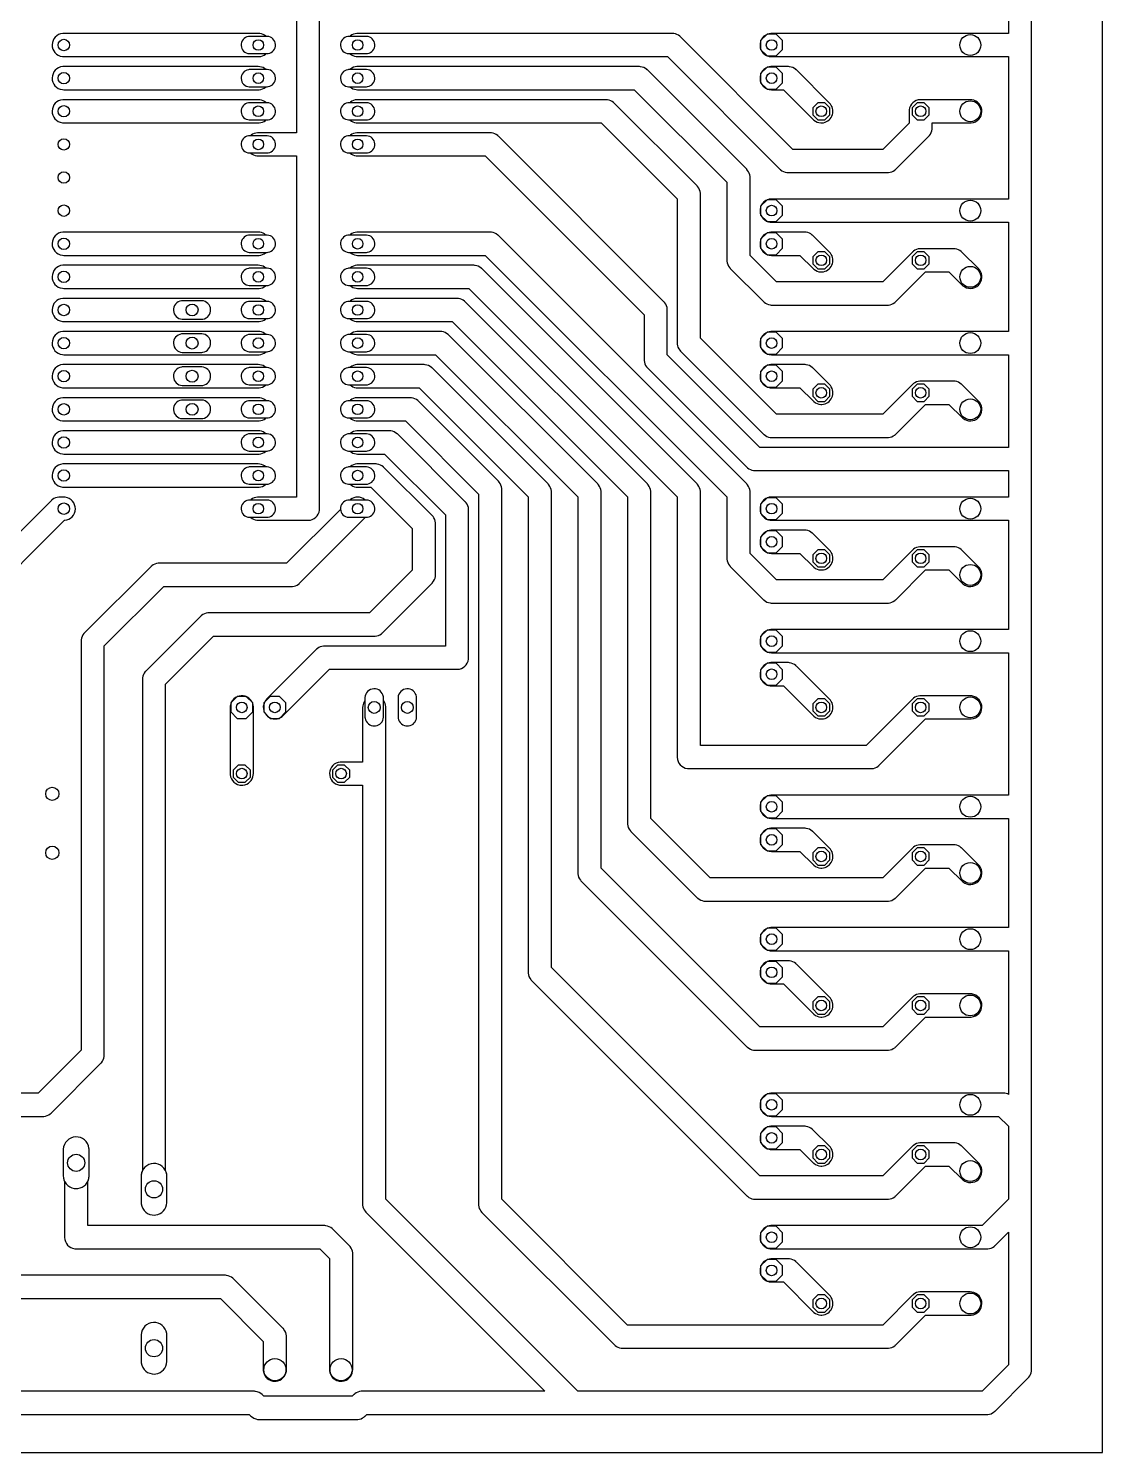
# Model space of a CAD drawing. Header units: millimetres. Extents: x -3 to 160, y -76 to 100.
# Drawn here: x 77.6 to 160, y -76.2 to 33 of the extents above; entities that cross this region are included whole.
import ezdxf

# ---------------------------------------------------------------- set-up
doc = ezdxf.new("R2010")
doc.units = ezdxf.units.MM

msp = doc.modelspace()

# ---------------------------------------------------------------- linework, layer by layer
at = {"layer": '16_copper'}
for points in [[(69.85, -73.28), (94.55, -73.28), (94.68, -73.4, 0.167164), (95.2, -73.66), (95.2, -73.66), (95.21, -73.66), (95.28, -73.66), (95.3, -73.66), (95.31, -73.67), (102.81, -73.67), (102.85, -73.66), (102.88, -73.66, 0.147805), (103.36, -73.48), (103.36, -73.47), (103.36, -73.47), (103.42, -73.42), (103.43, -73.41), (103.44, -73.4), (103.57, -73.28), (151.13, -73.28), (151.16, -73.28), (151.2, -73.28, 0.147805), (151.68, -73.09), (151.68, -73.09), (151.68, -73.09), (151.74, -73.04), (151.75, -73.03), (151.76, -73.02), (154.3, -70.48), (154.32, -70.45), (154.34, -70.43, 0.147806), (154.55, -69.96), (154.55, -69.96), (154.55, -69.95), (154.56, -69.88), (154.56, -69.86), (154.56, -69.85), (154.56, 91.44)], [(98.17, 49.91), (98.17, 25.02), (95.25, 25.02), (95.18, 25.02, 0.147806), (94.7, 24.83), (94.66, 24.79), (94.56, 24.79), (94.49, 24.78, 0.906346), (94.56, 23.47), (94.66, 23.47), (94.67, 23.46, 0.147806), (95.14, 23.25), (95.25, 23.24), (98.17, 23.24), (98.17, -2.92), (95.25, -2.92), (95.18, -2.92, 0.147806), (94.7, -3.11), (94.66, -3.15), (94.56, -3.15), (94.49, -3.16, 0.906346), (94.56, -4.47), (94.66, -4.47), (94.67, -4.48, 0.147806), (95.14, -4.69), (95.25, -4.7), (99.06, -4.7), (99.07, -4.7), (99.08, -4.7, 0.372272), (99.94, -3.92), (99.94, -3.9, 0.022523), (99.95, -3.82), (99.95, -3.81), (99.95, 50.8)], [(152.78, 41.02), (152.78, 32.64), (134.62, 32.64), (134.55, 32.64, 0.062973), (134.33, 32.59), (134.32, 32.59, 0.189946), (133.83, 32.16), (133.82, 32.13, 0.027621), (133.78, 32.04), (133.77, 32.02, 0.372273), (134.23, 30.95), (134.24, 30.95, 0.027419), (134.33, 30.91), (134.37, 30.9, 0.041952), (134.51, 30.87), (134.62, 30.86), (152.78, 30.86), (152.78, 19.94), (134.62, 19.94), (134.55, 19.94, 0.062973), (134.33, 19.89), (134.32, 19.89, 0.189946), (133.83, 19.46), (133.82, 19.43, 0.027621), (133.78, 19.34), (133.77, 19.32, 0.372273), (134.23, 18.25), (134.24, 18.25, 0.027419), (134.33, 18.21), (134.37, 18.2, 0.041952), (134.51, 18.17), (134.62, 18.16), (152.78, 18.16), (152.78, 9.78), (134.62, 9.78), (134.55, 9.78, 0.062973), (134.33, 9.73), (134.32, 9.73, 0.189946), (133.83, 9.3), (133.82, 9.27, 0.027621), (133.78, 9.18), (133.77, 9.16, 0.372273), (134.23, 8.09), (134.24, 8.09, 0.027419), (134.33, 8.05), (134.37, 8.04, 0.041952), (134.51, 8.01), (134.62, 8), (152.78, 8), (152.78, 0.89), (133.72, 0.89), (126.62, 7.99), (126.62, 11.43), (126.62, 11.46), (126.62, 11.5, 0.147805), (126.43, 11.98), (126.43, 11.98), (126.43, 11.98), (126.38, 12.04), (126.37, 12.05), (126.36, 12.06), (113.66, 24.76), (113.63, 24.78), (113.61, 24.8, 0.147806), (113.14, 25.01), (113.14, 25.01), (113.13, 25.01), (113.06, 25.02), (113.04, 25.02), (113.03, 25.02), (102.87, 25.02), (102.8, 25.02, 0.147806), (102.32, 24.83), (102.28, 24.79), (102.18, 24.79), (102.11, 24.78, 0.906346), (102.18, 23.47), (102.28, 23.47), (102.29, 23.46, 0.147806), (102.76, 23.25), (102.87, 23.24), (112.66, 23.24), (124.84, 11.06), (124.84, 7.62), (124.84, 7.59), (124.84, 7.55, 0.147805), (125.03, 7.07), (125.03, 7.07), (125.03, 7.07), (125.08, 7.01), (125.09, 7), (125.1, 6.99), (132.72, -0.63), (132.75, -0.65), (132.77, -0.67, 0.147806), (133.24, -0.88), (133.24, -0.88), (133.25, -0.88), (133.32, -0.89), (133.34, -0.89), (133.35, -0.89), (152.78, -0.89), (152.78, -2.92), (134.62, -2.92), (134.55, -2.92, 0.062973), (134.33, -2.97), (134.32, -2.97, 0.189946), (133.83, -3.4), (133.82, -3.43, 0.027621), (133.78, -3.52), (133.77, -3.54, 0.372273), (134.23, -4.61), (134.24, -4.61, 0.027419), (134.33, -4.65), (134.37, -4.66, 0.041952), (134.51, -4.69), (134.62, -4.7), (152.78, -4.7), (152.78, -13.08), (134.62, -13.08), (134.55, -13.08, 0.062973), (134.33, -13.13), (134.32, -13.13, 0.189946), (133.83, -13.56), (133.82, -13.59, 0.027621), (133.78, -13.68), (133.77, -13.7, 0.372273), (134.23, -14.77), (134.24, -14.77, 0.027419), (134.33, -14.81), (134.37, -14.82, 0.041952), (134.51, -14.85), (134.62, -14.86), (152.78, -14.86), (152.78, -25.78), (134.62, -25.78), (134.55, -25.78, 0.062973), (134.33, -25.83), (134.32, -25.83, 0.189946), (133.83, -26.26), (133.82, -26.29, 0.027621), (133.78, -26.38), (133.77, -26.4, 0.372273), (134.23, -27.47), (134.24, -27.47, 0.027419), (134.33, -27.51), (134.37, -27.52, 0.041952), (134.51, -27.55), (134.62, -27.56), (152.78, -27.56), (152.78, -35.94), (134.62, -35.94), (134.55, -35.94, 0.062973), (134.33, -35.99), (134.32, -35.99, 0.189946), (133.83, -36.42), (133.82, -36.45, 0.027621), (133.78, -36.54), (133.77, -36.56, 0.372273), (134.23, -37.63), (134.24, -37.63, 0.027419), (134.33, -37.67), (134.37, -37.68, 0.041952), (134.51, -37.71), (134.62, -37.72), (152.78, -37.72), (152.78, -48.73), (152.76, -48.72), (152.73, -48.7, 0.062973), (152.51, -48.65), (152.51, -48.65), (152.5, -48.65), (152.43, -48.64), (152.41, -48.64), (152.4, -48.64), (134.62, -48.64), (134.55, -48.64, 0.062973), (134.33, -48.69), (134.32, -48.69, 0.189946), (133.83, -49.12), (133.82, -49.15, 0.027621), (133.78, -49.24), (133.77, -49.26, 0.372273), (134.23, -50.33), (134.24, -50.33, 0.027419), (134.33, -50.37), (134.37, -50.38, 0.041952), (134.51, -50.41), (134.62, -50.42), (152.03, -50.42), (152.78, -51.17), (152.78, -56.78), (150.76, -58.8), (134.62, -58.8), (134.55, -58.8, 0.062973), (134.33, -58.85), (134.32, -58.85, 0.189946), (133.83, -59.28), (133.82, -59.31, 0.027621), (133.78, -59.4), (133.77, -59.42, 0.372273), (134.23, -60.49), (134.24, -60.49, 0.027419), (134.33, -60.53), (134.37, -60.54, 0.041952), (134.51, -60.57), (134.62, -60.58), (151.13, -60.58), (151.16, -60.58), (151.2, -60.58, 0.147805), (151.68, -60.39), (151.68, -60.39), (151.68, -60.39), (151.74, -60.34), (151.75, -60.33), (151.76, -60.32), (152.78, -59.3), (152.78, -69.48), (150.76, -71.5), (119.75, -71.5), (105.03, -56.78), (105.03, -19.05), (105.03, -18.98, 0.126448), (104.88, -18.56), (104.85, -18.52), (104.85, -18.3), (104.84, -18.23, 0.906348), (103.43, -18.3), (103.43, -18.52), (103.42, -18.53, 0.126448), (103.26, -18.94), (103.25, -19.05), (103.25, -23.24), (101.6, -23.24), (101.53, -23.24, 0.901634), (101.49, -25.01), (101.6, -25.02), (103.25, -25.02), (103.25, -57.15), (103.25, -57.18), (103.25, -57.22, 0.147805), (103.44, -57.7), (103.44, -57.7), (103.44, -57.7), (103.49, -57.76), (103.5, -57.77), (103.51, -57.78), (117.23, -71.5), (103.2, -71.5), (103.16, -71.5), (103.13, -71.5, 0.147805), (102.65, -71.69), (102.65, -71.69), (102.65, -71.69), (102.59, -71.74), (102.58, -71.75), (102.57, -71.76), (102.44, -71.89), (95.68, -71.89), (95.55, -71.76, 0.167164), (95.03, -71.51), (95.03, -71.51), (95.02, -71.51), (94.95, -71.5), (94.93, -71.5), (94.92, -71.5), (70.74, -71.5)], [(73.84, -11.24), (80.38, -4.7), (80.4, -4.7, 0.901634), (80.44, -2.93), (80.33, -2.92), (80.01, -2.92), (79.98, -2.92), (79.94, -2.92, 0.147805), (79.46, -3.11), (79.46, -3.11), (79.46, -3.11), (79.4, -3.16), (79.39, -3.17), (79.38, -3.18), (72.32, -10.24)], [(76.57, -50.42), (78.74, -50.42), (78.77, -50.42), (78.81, -50.42, 0.147805), (79.29, -50.23), (79.29, -50.23), (79.29, -50.23), (79.35, -50.18), (79.36, -50.17), (79.37, -50.16), (83.18, -46.35), (83.2, -46.32), (83.22, -46.3, 0.147806), (83.43, -45.83), (83.43, -45.83), (83.43, -45.82), (83.44, -45.75), (83.44, -45.73), (83.44, -45.72), (83.44, -14.34), (88, -9.78), (97.79, -9.78), (97.82, -9.78), (97.86, -9.78, 0.147805), (98.34, -9.59), (98.34, -9.59), (98.34, -9.59), (98.4, -9.54), (98.41, -9.53), (98.42, -9.52), (103.47, -4.47), (103.56, -4.47), (103.63, -4.46, 0.906346), (103.56, -3.15), (103.46, -3.15), (103.43, -3.12, 0.348585), (102.32, -3.11), (102.28, -3.15), (102.18, -3.15), (102.11, -3.16, 0.385742), (101.55, -3.84), (101.55, -3.87), (97.42, -8), (87.63, -8), (87.6, -8), (87.56, -8, 0.147805), (87.08, -8.19), (87.08, -8.19), (87.08, -8.19), (87.02, -8.24), (87.01, -8.25), (87, -8.26), (81.92, -13.34), (81.9, -13.37), (81.88, -13.39, 0.147806), (81.67, -13.86), (81.67, -13.86), (81.67, -13.87), (81.66, -13.94), (81.66, -13.96), (81.66, -13.97), (81.66, -45.35), (78.37, -48.64), (76.2, -48.64)], [(76.57, -64.39), (92.34, -64.39), (95.63, -67.68), (95.63, -69.85), (95.63, -69.92, 0.396332), (96.54, -70.74), (96.61, -70.73, 0.348584), (97.4, -69.96), (97.41, -69.85), (97.41, -67.31), (97.41, -67.28), (97.41, -67.24, 0.147805), (97.22, -66.76), (97.22, -66.76), (97.22, -66.76), (97.17, -66.7), (97.16, -66.69), (97.15, -66.68), (93.34, -62.87), (93.31, -62.85), (93.29, -62.83, 0.147806), (92.82, -62.62), (92.82, -62.62), (92.81, -62.62), (92.74, -62.61), (92.72, -62.61), (92.71, -62.61), (76.2, -62.61)]]:
    msp.add_lwpolyline(points, format="xyb", dxfattribs=at)
for points in [[(95.32, 30.86, 0.147806), (95.8, 31.05), (95.84, 31.09), (95.94, 31.09), (96.01, 31.1, 0.906346), (95.94, 32.41), (95.84, 32.41), (95.83, 32.42, 0.147806), (95.36, 32.63), (95.25, 32.64), (80.33, 32.64), (80.25, 32.64, 0.901634), (80.22, 30.87), (80.33, 30.86), (95.25, 30.86)], [(143.54, 21.97), (143.58, 21.97, 0.147805), (144.06, 22.16), (144.06, 22.16), (144.06, 22.16), (144.12, 22.21), (144.13, 22.22), (144.14, 22.23), (146.68, 24.77), (146.7, 24.8), (146.72, 24.82, 0.147806), (146.93, 25.29), (146.93, 25.29), (146.93, 25.3), (146.94, 25.37), (146.94, 25.39), (146.94, 25.4), (146.94, 25.78), (149.86, 25.78), (149.93, 25.78, 0.901634), (149.97, 27.55), (149.86, 27.56), (146.05, 27.56), (146.04, 27.56), (146.03, 27.56, 0.372272), (145.17, 26.78), (145.17, 26.76, 0.022523), (145.16, 26.68), (145.16, 26.67), (145.16, 25.77), (143.14, 23.75), (136.26, 23.75), (127.63, 32.38), (127.6, 32.4), (127.58, 32.42, 0.147806), (127.11, 32.63), (127.11, 32.63), (127.1, 32.63), (127.03, 32.64), (127.01, 32.64), (127, 32.64), (102.87, 32.64), (102.8, 32.64, 0.147806), (102.32, 32.45), (102.28, 32.41), (102.18, 32.41), (102.11, 32.4, 0.906346), (102.18, 31.09), (102.28, 31.09), (102.29, 31.08, 0.147806), (102.76, 30.87), (102.87, 30.86), (126.63, 30.86), (135.26, 22.23), (135.29, 22.21), (135.31, 22.19, 0.147806), (135.78, 21.98), (135.78, 21.98), (135.79, 21.98), (135.86, 21.97), (135.88, 21.97), (135.89, 21.97), (143.51, 21.97)], [(95.32, 28.32, 0.147806), (95.8, 28.51), (95.84, 28.55), (95.94, 28.55), (96.01, 28.56, 0.906346), (95.94, 29.87), (95.84, 29.87), (95.83, 29.88, 0.147806), (95.36, 30.09), (95.25, 30.1), (80.33, 30.1), (80.25, 30.1, 0.901634), (80.22, 28.33), (80.33, 28.32), (95.25, 28.32)], [(143.54, 11.81), (143.58, 11.81, 0.147805), (144.06, 12), (144.06, 12), (144.06, 12), (144.12, 12.05), (144.13, 12.06), (144.14, 12.07), (146.42, 14.35), (148.22, 14.35), (149.23, 13.34), (149.29, 13.29, 0.901635), (150.56, 14.52), (150.49, 14.6), (149.22, 15.87), (149.19, 15.89), (149.17, 15.91, 0.147806), (148.7, 16.12), (148.7, 16.12), (148.69, 16.12), (148.62, 16.13), (148.6, 16.13), (148.59, 16.13), (146.05, 16.13), (146.02, 16.13), (145.98, 16.13, 0.147805), (145.5, 15.94), (145.5, 15.94), (145.5, 15.94), (145.44, 15.89), (145.43, 15.88), (145.42, 15.87), (143.14, 13.59), (134.99, 13.59), (132.97, 15.61), (132.97, 21.59), (132.97, 21.62), (132.97, 21.66, 0.147805), (132.78, 22.14), (132.78, 22.14), (132.78, 22.14), (132.73, 22.2), (132.72, 22.21), (132.71, 22.22), (125.09, 29.84), (125.06, 29.86), (125.04, 29.88, 0.147806), (124.57, 30.09), (124.57, 30.09), (124.56, 30.09), (124.49, 30.1), (124.47, 30.1), (124.46, 30.1), (102.87, 30.1), (102.8, 30.1, 0.147806), (102.32, 29.91), (102.28, 29.87), (102.18, 29.87), (102.11, 29.86, 0.906346), (102.18, 28.55), (102.28, 28.55), (102.29, 28.54, 0.147806), (102.76, 28.33), (102.87, 28.32), (124.09, 28.32), (131.19, 21.22), (131.19, 15.24), (131.19, 15.21), (131.19, 15.17, 0.147805), (131.38, 14.69), (131.38, 14.69), (131.38, 14.69), (131.43, 14.63), (131.44, 14.62), (131.45, 14.61), (133.99, 12.07), (134.02, 12.05), (134.04, 12.03, 0.147806), (134.51, 11.82), (134.51, 11.82), (134.52, 11.82), (134.59, 11.81), (134.61, 11.81), (134.62, 11.81), (143.51, 11.81)], [(138.48, 25.78, 0.606311), (139.13, 27.22), (139.06, 27.3), (136.52, 29.84), (136.49, 29.86), (136.47, 29.88, 0.147806), (136, 30.09), (136, 30.09), (135.99, 30.09), (135.92, 30.1), (135.9, 30.1), (135.89, 30.1), (134.62, 30.1), (134.55, 30.1, 0.062973), (134.33, 30.05), (134.32, 30.05, 0.189946), (133.83, 29.62), (133.82, 29.59, 0.027621), (133.78, 29.5), (133.77, 29.48, 0.372273), (134.23, 28.41), (134.24, 28.41, 0.027419), (134.33, 28.37), (134.37, 28.36, 0.041952), (134.51, 28.33), (134.62, 28.32), (135.52, 28.32), (137.8, 26.04), (137.86, 25.99, 0.169297), (138.4, 25.78)], [(95.32, 25.78, 0.147806), (95.8, 25.97), (95.84, 26.01), (95.94, 26.01), (96.01, 26.02, 0.906346), (95.94, 27.33), (95.84, 27.33), (95.83, 27.34, 0.147806), (95.36, 27.55), (95.25, 27.56), (80.33, 27.56), (80.25, 27.56, 0.901634), (80.22, 25.79), (80.33, 25.78), (95.25, 25.78)], [(143.54, 1.65), (143.58, 1.65, 0.147805), (144.06, 1.84), (144.06, 1.84), (144.06, 1.84), (144.12, 1.89), (144.13, 1.9), (144.14, 1.91), (146.42, 4.19), (148.22, 4.19), (149.23, 3.18), (149.29, 3.13, 0.901635), (150.56, 4.36), (150.49, 4.44), (149.22, 5.71), (149.19, 5.73), (149.17, 5.75, 0.147806), (148.7, 5.96), (148.7, 5.96), (148.69, 5.96), (148.62, 5.97), (148.6, 5.97), (148.59, 5.97), (146.05, 5.97), (146.02, 5.97), (145.98, 5.97, 0.147805), (145.5, 5.78), (145.5, 5.78), (145.5, 5.78), (145.44, 5.73), (145.43, 5.72), (145.42, 5.71), (143.14, 3.43), (134.99, 3.43), (129.16, 9.26), (129.16, 20.32), (129.16, 20.35), (129.16, 20.39, 0.147805), (128.97, 20.87), (128.97, 20.87), (128.97, 20.87), (128.92, 20.93), (128.91, 20.94), (128.9, 20.95), (122.55, 27.3), (122.52, 27.32), (122.5, 27.34, 0.147806), (122.03, 27.55), (122.03, 27.55), (122.02, 27.55), (121.95, 27.56), (121.93, 27.56), (121.92, 27.56), (102.87, 27.56), (102.8, 27.56, 0.147806), (102.32, 27.37), (102.28, 27.33), (102.18, 27.33), (102.11, 27.32, 0.906346), (102.18, 26.01), (102.28, 26.01), (102.29, 26, 0.147806), (102.76, 25.79), (102.87, 25.78), (121.55, 25.78), (127.38, 19.95), (127.38, 8.89), (127.38, 8.86), (127.38, 8.82, 0.147805), (127.57, 8.34), (127.57, 8.34), (127.57, 8.34), (127.62, 8.28), (127.63, 8.27), (127.64, 8.26), (133.99, 1.91), (134.02, 1.89), (134.04, 1.87, 0.147806), (134.51, 1.66), (134.51, 1.66), (134.52, 1.66), (134.59, 1.65), (134.61, 1.65), (134.62, 1.65), (143.51, 1.65)], [(95.32, 15.62, 0.147806), (95.8, 15.81), (95.84, 15.85), (95.94, 15.85), (96.01, 15.86, 0.906346), (95.94, 17.17), (95.84, 17.17), (95.83, 17.18, 0.147806), (95.36, 17.39), (95.25, 17.4), (80.33, 17.4), (80.25, 17.4, 0.901634), (80.22, 15.63), (80.33, 15.62), (95.25, 15.62)], [(143.54, -11.05), (143.58, -11.05, 0.147805), (144.06, -10.86), (144.06, -10.86), (144.06, -10.86), (144.12, -10.81), (144.13, -10.8), (144.14, -10.79), (146.42, -8.51), (148.22, -8.51), (149.23, -9.52), (149.29, -9.57, 0.901635), (150.56, -8.34), (150.49, -8.26), (149.22, -6.99), (149.19, -6.97), (149.17, -6.95, 0.147806), (148.7, -6.74), (148.7, -6.74), (148.69, -6.74), (148.62, -6.73), (148.6, -6.73), (148.59, -6.73), (146.05, -6.73), (146.02, -6.73), (145.98, -6.73, 0.147805), (145.5, -6.92), (145.5, -6.92), (145.5, -6.92), (145.44, -6.97), (145.43, -6.98), (145.42, -6.99), (143.14, -9.27), (134.99, -9.27), (132.97, -7.25), (132.97, -2.54), (132.97, -2.51), (132.97, -2.47, 0.147805), (132.78, -1.99), (132.78, -1.99), (132.78, -1.99), (132.73, -1.93), (132.72, -1.92), (132.71, -1.91), (113.66, 17.14), (113.63, 17.16), (113.61, 17.18, 0.147806), (113.14, 17.39), (113.14, 17.39), (113.13, 17.39), (113.06, 17.4), (113.04, 17.4), (113.03, 17.4), (102.87, 17.4), (102.8, 17.4, 0.147806), (102.32, 17.21), (102.28, 17.17), (102.18, 17.17), (102.11, 17.16, 0.906346), (102.18, 15.85), (102.28, 15.85), (102.29, 15.84, 0.147806), (102.76, 15.63), (102.87, 15.62), (112.66, 15.62), (131.19, -2.91), (131.19, -7.62), (131.19, -7.65), (131.19, -7.69, 0.147805), (131.38, -8.17), (131.38, -8.17), (131.38, -8.17), (131.43, -8.23), (131.44, -8.24), (131.45, -8.25), (133.99, -10.79), (134.02, -10.81), (134.04, -10.83, 0.147806), (134.51, -11.04), (134.51, -11.04), (134.52, -11.04), (134.59, -11.05), (134.61, -11.05), (134.62, -11.05), (143.51, -11.05)], [(138.48, 14.35, 0.606311), (139.13, 15.79), (139.06, 15.87), (137.79, 17.14), (137.76, 17.16), (137.74, 17.18, 0.147806), (137.27, 17.39), (137.27, 17.39), (137.26, 17.39), (137.19, 17.4), (137.17, 17.4), (137.16, 17.4), (134.62, 17.4), (134.55, 17.4, 0.062973), (134.33, 17.35), (134.32, 17.35, 0.189946), (133.83, 16.92), (133.82, 16.89, 0.027621), (133.78, 16.8), (133.77, 16.78, 0.372273), (134.23, 15.71), (134.24, 15.71, 0.027419), (134.33, 15.67), (134.37, 15.66, 0.041952), (134.51, 15.63), (134.62, 15.62), (136.79, 15.62), (137.8, 14.61), (137.86, 14.56, 0.169297), (138.4, 14.35)], [(95.32, 13.08, 0.147806), (95.8, 13.27), (95.84, 13.31), (95.94, 13.31), (96.01, 13.32, 0.906346), (95.94, 14.63), (95.84, 14.63), (95.83, 14.64, 0.147806), (95.36, 14.85), (95.25, 14.86), (80.33, 14.86), (80.25, 14.86, 0.901634), (80.22, 13.09), (80.33, 13.08), (95.25, 13.08)], [(142.27, -23.75), (142.31, -23.75, 0.147805), (142.79, -23.56), (142.79, -23.56), (142.79, -23.56), (142.85, -23.51), (142.86, -23.5), (142.87, -23.49), (146.42, -19.94), (149.86, -19.94), (149.93, -19.94, 0.901634), (149.97, -18.17), (149.86, -18.16), (146.05, -18.16), (146.02, -18.16), (145.98, -18.16, 0.147805), (145.5, -18.35), (145.5, -18.35), (145.5, -18.35), (145.44, -18.4), (145.43, -18.41), (145.42, -18.42), (141.87, -21.97), (129.16, -21.97), (129.16, -2.54), (129.16, -2.51), (129.16, -2.47, 0.147805), (128.97, -1.99), (128.97, -1.99), (128.97, -1.99), (128.92, -1.93), (128.91, -1.92), (128.9, -1.91), (112.39, 14.6), (112.36, 14.62), (112.34, 14.64, 0.147806), (111.87, 14.85), (111.87, 14.85), (111.86, 14.85), (111.79, 14.86), (111.77, 14.86), (111.76, 14.86), (102.87, 14.86), (102.8, 14.86, 0.147806), (102.32, 14.67), (102.28, 14.63), (102.18, 14.63), (102.11, 14.62, 0.906346), (102.18, 13.31), (102.28, 13.31), (102.29, 13.3, 0.147806), (102.76, 13.09), (102.87, 13.08), (111.39, 13.08), (127.38, -2.91), (127.38, -22.86), (127.38, -22.87), (127.38, -22.88, 0.372272), (128.16, -23.74), (128.18, -23.74, 0.022523), (128.26, -23.75), (128.27, -23.75), (142.24, -23.75)], [(95.32, 10.54, 0.147806), (95.8, 10.73), (95.84, 10.77), (95.94, 10.77), (96.01, 10.78, 0.906346), (95.94, 12.09), (95.84, 12.09), (95.83, 12.1, 0.147806), (95.36, 12.31), (95.25, 12.32), (80.33, 12.32), (80.25, 12.32, 0.901634), (80.22, 10.55), (80.33, 10.54), (95.25, 10.54)], [(143.54, -33.91), (143.58, -33.91, 0.147805), (144.06, -33.72), (144.06, -33.72), (144.06, -33.72), (144.12, -33.67), (144.13, -33.66), (144.14, -33.65), (146.42, -31.37), (148.22, -31.37), (149.23, -32.38), (149.29, -32.43, 0.901635), (150.56, -31.2), (150.49, -31.12), (149.22, -29.85), (149.19, -29.83), (149.17, -29.81, 0.147806), (148.7, -29.6), (148.7, -29.6), (148.69, -29.6), (148.62, -29.59), (148.6, -29.59), (148.59, -29.59), (146.05, -29.59), (146.02, -29.59), (145.98, -29.59, 0.147805), (145.5, -29.78), (145.5, -29.78), (145.5, -29.78), (145.44, -29.83), (145.43, -29.84), (145.42, -29.85), (143.14, -32.13), (129.91, -32.13), (125.35, -27.57), (125.35, -2.54), (125.35, -2.51), (125.35, -2.47, 0.147805), (125.16, -1.99), (125.16, -1.99), (125.16, -1.99), (125.11, -1.93), (125.1, -1.92), (125.09, -1.91), (111.12, 12.06), (111.09, 12.08), (111.07, 12.1, 0.147806), (110.6, 12.31), (110.6, 12.31), (110.59, 12.31), (110.52, 12.32), (110.5, 12.32), (110.49, 12.32), (102.87, 12.32), (102.8, 12.32, 0.147806), (102.32, 12.13), (102.28, 12.09), (102.18, 12.09), (102.11, 12.08, 0.906346), (102.18, 10.77), (102.28, 10.77), (102.29, 10.76, 0.147806), (102.76, 10.55), (102.87, 10.54), (110.12, 10.54), (123.57, -2.91), (123.57, -27.94), (123.57, -27.97), (123.57, -28.01, 0.147805), (123.76, -28.49), (123.76, -28.49), (123.76, -28.49), (123.81, -28.55), (123.82, -28.56), (123.83, -28.57), (128.91, -33.65), (128.94, -33.67), (128.96, -33.69, 0.147806), (129.43, -33.9), (129.43, -33.9), (129.44, -33.9), (129.51, -33.91), (129.53, -33.91), (129.54, -33.91), (143.51, -33.91)], [(95.32, 8, 0.147806), (95.8, 8.19), (95.84, 8.23), (95.94, 8.23), (96.01, 8.24, 0.906346), (95.94, 9.55), (95.84, 9.55), (95.83, 9.56, 0.147806), (95.36, 9.77), (95.25, 9.78), (80.33, 9.78), (80.25, 9.78, 0.901634), (80.22, 8.01), (80.33, 8), (95.25, 8)], [(143.54, -45.34), (143.58, -45.34, 0.147805), (144.06, -45.15), (144.06, -45.15), (144.06, -45.15), (144.12, -45.1), (144.13, -45.09), (144.14, -45.08), (146.42, -42.8), (149.86, -42.8), (149.93, -42.8, 0.901634), (149.97, -41.03), (149.86, -41.02), (146.05, -41.02), (146.02, -41.02), (145.98, -41.02, 0.147805), (145.5, -41.21), (145.5, -41.21), (145.5, -41.21), (145.44, -41.26), (145.43, -41.27), (145.42, -41.28), (143.14, -43.56), (133.72, -43.56), (121.54, -31.38), (121.54, -2.54), (121.54, -2.51), (121.54, -2.47, 0.147805), (121.35, -1.99), (121.35, -1.99), (121.35, -1.99), (121.3, -1.93), (121.29, -1.92), (121.28, -1.91), (109.85, 9.52), (109.82, 9.54), (109.8, 9.56, 0.147806), (109.33, 9.77), (109.33, 9.77), (109.32, 9.77), (109.25, 9.78), (109.23, 9.78), (109.22, 9.78), (102.87, 9.78), (102.8, 9.78, 0.147806), (102.32, 9.59), (102.28, 9.55), (102.18, 9.55), (102.11, 9.54, 0.906346), (102.18, 8.23), (102.28, 8.23), (102.29, 8.22, 0.147806), (102.76, 8.01), (102.87, 8), (108.85, 8), (119.76, -2.91), (119.76, -31.75), (119.76, -31.78), (119.76, -31.82, 0.147805), (119.95, -32.3), (119.95, -32.3), (119.95, -32.3), (120, -32.36), (120.01, -32.37), (120.02, -32.38), (132.72, -45.08), (132.75, -45.1), (132.77, -45.12, 0.147806), (133.24, -45.33), (133.24, -45.33), (133.25, -45.33), (133.32, -45.34), (133.34, -45.34), (133.35, -45.34), (143.51, -45.34)], [(95.32, 5.46, 0.147806), (95.8, 5.65), (95.84, 5.69), (95.94, 5.69), (96.01, 5.7, 0.906346), (95.94, 7.01), (95.84, 7.01), (95.83, 7.02, 0.147806), (95.36, 7.23), (95.25, 7.24), (80.33, 7.24), (80.25, 7.24, 0.901634), (80.22, 5.47), (80.33, 5.46), (95.25, 5.46)], [(143.54, -56.77), (143.58, -56.77, 0.147805), (144.06, -56.58), (144.06, -56.58), (144.06, -56.58), (144.12, -56.53), (144.13, -56.52), (144.14, -56.51), (146.42, -54.23), (148.22, -54.23), (149.23, -55.24), (149.29, -55.29, 0.901635), (150.56, -54.06), (150.49, -53.98), (149.22, -52.71), (149.19, -52.69), (149.17, -52.67, 0.147806), (148.7, -52.46), (148.7, -52.46), (148.69, -52.46), (148.62, -52.45), (148.6, -52.45), (148.59, -52.45), (146.05, -52.45), (146.02, -52.45), (145.98, -52.45, 0.147805), (145.5, -52.64), (145.5, -52.64), (145.5, -52.64), (145.44, -52.69), (145.43, -52.7), (145.42, -52.71), (143.14, -54.99), (133.72, -54.99), (117.73, -39), (117.73, -2.54), (117.73, -2.51), (117.73, -2.47, 0.147805), (117.54, -1.99), (117.54, -1.99), (117.54, -1.99), (117.49, -1.93), (117.48, -1.92), (117.47, -1.91), (108.58, 6.98), (108.55, 7), (108.53, 7.02, 0.147806), (108.06, 7.23), (108.06, 7.23), (108.05, 7.23), (107.98, 7.24), (107.96, 7.24), (107.95, 7.24), (102.87, 7.24), (102.8, 7.24, 0.147806), (102.32, 7.05), (102.28, 7.01), (102.18, 7.01), (102.11, 7, 0.906346), (102.18, 5.69), (102.28, 5.69), (102.29, 5.68, 0.147806), (102.76, 5.47), (102.87, 5.46), (107.58, 5.46), (115.95, -2.91), (115.95, -39.37), (115.95, -39.4), (115.95, -39.44, 0.147805), (116.14, -39.92), (116.14, -39.92), (116.14, -39.92), (116.19, -39.98), (116.2, -39.99), (116.21, -40), (132.72, -56.51), (132.75, -56.53), (132.77, -56.55, 0.147806), (133.24, -56.76), (133.24, -56.76), (133.25, -56.76), (133.32, -56.77), (133.34, -56.77), (133.35, -56.77), (143.51, -56.77)], [(138.48, 4.19, 0.606311), (139.13, 5.63), (139.06, 5.71), (137.79, 6.98), (137.76, 7), (137.74, 7.02, 0.147806), (137.27, 7.23), (137.27, 7.23), (137.26, 7.23), (137.19, 7.24), (137.17, 7.24), (137.16, 7.24), (134.62, 7.24), (134.55, 7.24, 0.062973), (134.33, 7.19), (134.32, 7.19, 0.189946), (133.83, 6.76), (133.82, 6.73, 0.027621), (133.78, 6.64), (133.77, 6.62, 0.372273), (134.23, 5.55), (134.24, 5.55, 0.027419), (134.33, 5.51), (134.37, 5.5, 0.041952), (134.51, 5.47), (134.62, 5.46), (136.79, 5.46), (137.8, 4.45), (137.86, 4.4, 0.169297), (138.4, 4.19)], [(95.32, 2.92, 0.147806), (95.8, 3.11), (95.84, 3.15), (95.94, 3.15), (96.01, 3.16, 0.906346), (95.94, 4.47), (95.84, 4.47), (95.83, 4.48, 0.147806), (95.36, 4.69), (95.25, 4.7), (80.33, 4.7), (80.25, 4.7, 0.901634), (80.22, 2.93), (80.33, 2.92), (95.25, 2.92)], [(143.54, -68.2), (143.58, -68.2, 0.147805), (144.06, -68.01), (144.06, -68.01), (144.06, -68.01), (144.12, -67.96), (144.13, -67.95), (144.14, -67.94), (146.42, -65.66), (149.86, -65.66), (149.93, -65.66, 0.901634), (149.97, -63.89), (149.86, -63.88), (146.05, -63.88), (146.02, -63.88), (145.98, -63.88, 0.147805), (145.5, -64.07), (145.5, -64.07), (145.5, -64.07), (145.44, -64.12), (145.43, -64.13), (145.42, -64.14), (143.14, -66.42), (123.56, -66.42), (113.92, -56.78), (113.92, -2.32), (113.92, -2.29), (113.92, -2.25, 0.147805), (113.73, -1.78), (113.73, -1.77), (113.73, -1.77), (113.68, -1.71), (113.67, -1.7), (113.66, -1.69), (107.53, 4.44), (107.5, 4.46), (107.48, 4.48, 0.147806), (107.01, 4.69), (107, 4.69), (107, 4.69), (106.93, 4.7), (106.91, 4.7), (106.9, 4.7), (102.87, 4.7), (102.8, 4.7, 0.147806), (102.32, 4.51), (102.28, 4.47), (102.18, 4.47), (102.11, 4.46, 0.906346), (102.18, 3.15), (102.28, 3.15), (102.29, 3.14, 0.147806), (102.76, 2.93), (102.87, 2.92), (106.53, 2.92), (112.14, -2.69), (112.14, -57.15), (112.14, -57.18), (112.14, -57.22, 0.147805), (112.33, -57.7), (112.33, -57.7), (112.33, -57.7), (112.38, -57.76), (112.39, -57.77), (112.4, -57.78), (122.56, -67.94), (122.59, -67.96), (122.61, -67.98, 0.147806), (123.08, -68.19), (123.08, -68.19), (123.09, -68.19), (123.16, -68.2), (123.18, -68.2), (123.19, -68.2), (143.51, -68.2)], [(95.32, 0.38, 0.147806), (95.8, 0.57), (95.84, 0.61), (95.94, 0.61), (96.01, 0.62, 0.906346), (95.94, 1.93), (95.84, 1.93), (95.83, 1.94, 0.147806), (95.36, 2.15), (95.25, 2.16), (80.33, 2.16), (80.25, 2.16, 0.901634), (80.22, 0.39), (80.33, 0.38), (95.25, 0.38)], [(96.59, -19.94, 0.062973), (96.81, -19.89), (96.82, -19.89, 0.027421), (96.9, -19.85), (96.94, -19.83, 0.041951), (97.07, -19.75), (97.15, -19.68), (100.7, -16.13), (110.49, -16.13), (110.5, -16.13), (110.51, -16.13, 0.372272), (111.37, -15.35), (111.37, -15.33, 0.022523), (111.38, -15.25), (111.38, -15.24), (111.38, -3.91), (111.38, -3.88), (111.38, -3.84, 0.147805), (111.19, -3.36), (111.19, -3.36), (111.19, -3.36), (111.14, -3.3), (111.13, -3.29), (111.12, -3.28), (105.94, 1.9), (105.92, 1.92), (105.89, 1.94, 0.147806), (105.42, 2.15), (105.42, 2.15), (105.41, 2.15), (105.34, 2.16), (105.32, 2.16), (105.31, 2.16), (102.87, 2.16), (102.8, 2.16, 0.147806), (102.32, 1.97), (102.28, 1.93), (102.18, 1.93), (102.11, 1.92, 0.906346), (102.18, 0.61), (102.28, 0.61), (102.29, 0.6, 0.147806), (102.76, 0.39), (102.87, 0.38), (104.94, 0.38), (109.6, -4.28), (109.6, -14.35), (100.33, -14.35), (100.3, -14.35), (100.26, -14.35, 0.147805), (99.78, -14.54), (99.78, -14.54), (99.78, -14.54), (99.72, -14.59), (99.71, -14.6), (99.7, -14.61), (95.89, -18.42), (95.84, -18.48, 0.062973), (95.72, -18.66), (95.72, -18.67, 0.189946), (95.67, -19.32), (95.68, -19.34, 0.027621), (95.72, -19.43), (95.73, -19.45, 0.279477), (96.51, -19.94)], [(95.32, -2.16, 0.147806), (95.8, -1.97), (95.84, -1.93), (95.94, -1.93), (96.01, -1.92, 0.906346), (95.94, -0.61), (95.84, -0.61), (95.83, -0.6, 0.147806), (95.36, -0.39), (95.25, -0.38), (80.33, -0.38), (80.25, -0.38, 0.901634), (80.22, -2.15), (80.33, -2.16), (95.25, -2.16)], [(87.38, -57.98, 0.36397), (88.24, -57.04), (88.24, -54.97), (88.23, -54.89, 0.065544), (88.17, -54.64), (88.14, -54.58), (88.14, -17.26), (91.81, -13.59), (104.14, -13.59), (104.17, -13.59), (104.21, -13.59, 0.147805), (104.69, -13.4), (104.69, -13.4), (104.69, -13.4), (104.75, -13.35), (104.76, -13.34), (104.77, -13.33), (108.58, -9.52), (108.6, -9.49), (108.62, -9.47, 0.147806), (108.83, -9), (108.83, -9), (108.83, -8.99), (108.84, -8.92), (108.84, -8.9), (108.84, -8.89), (108.84, -4.96), (108.84, -4.93), (108.84, -4.89, 0.147805), (108.65, -4.41), (108.65, -4.41), (108.65, -4.41), (108.6, -4.35), (108.59, -4.34), (108.58, -4.33), (104.89, -0.64), (104.86, -0.62), (104.84, -0.6, 0.147806), (104.37, -0.39), (104.37, -0.39), (104.36, -0.39), (104.29, -0.38), (104.27, -0.38), (104.26, -0.38), (102.87, -0.38), (102.8, -0.38, 0.147806), (102.32, -0.57), (102.28, -0.61), (102.18, -0.61), (102.11, -0.62, 0.906346), (102.18, -1.93), (102.28, -1.93), (102.29, -1.94, 0.147806), (102.76, -2.15), (102.87, -2.16), (103.89, -2.16), (107.06, -5.33), (107.06, -8.52), (103.77, -11.81), (91.44, -11.81), (91.41, -11.81), (91.37, -11.81, 0.147805), (90.89, -12), (90.89, -12), (90.89, -12), (90.83, -12.05), (90.82, -12.06), (90.81, -12.07), (86.62, -16.26), (86.6, -16.29), (86.57, -16.31, 0.147806), (86.37, -16.78), (86.37, -16.78), (86.37, -16.79), (86.36, -16.86), (86.36, -16.88), (86.36, -16.89), (86.36, -54.58), (86.33, -54.64, 0.087489), (86.26, -54.97), (86.26, -57.04), (86.27, -57.13, 0.388879), (87.29, -57.99)], [(138.48, -8.51, 0.606311), (139.13, -7.07), (139.06, -6.99), (137.79, -5.72), (137.76, -5.7), (137.74, -5.68, 0.147806), (137.27, -5.47), (137.27, -5.47), (137.26, -5.47), (137.19, -5.46), (137.17, -5.46), (137.16, -5.46), (134.62, -5.46), (134.55, -5.46, 0.062973), (134.33, -5.51), (134.32, -5.51, 0.189946), (133.83, -5.94), (133.82, -5.97, 0.027621), (133.78, -6.06), (133.77, -6.08, 0.372273), (134.23, -7.15), (134.24, -7.15, 0.027419), (134.33, -7.19), (134.37, -7.2, 0.041952), (134.51, -7.23), (134.62, -7.24), (136.79, -7.24), (137.8, -8.25), (137.86, -8.3, 0.169297), (138.4, -8.51)], [(138.48, -19.94, 0.606311), (139.13, -18.5), (139.06, -18.42), (136.52, -15.88), (136.49, -15.86), (136.47, -15.84, 0.147806), (136, -15.63), (136, -15.63), (135.99, -15.63), (135.92, -15.62), (135.9, -15.62), (135.89, -15.62), (134.62, -15.62), (134.55, -15.62, 0.062973), (134.33, -15.67), (134.32, -15.67, 0.189946), (133.83, -16.1), (133.82, -16.13, 0.027621), (133.78, -16.22), (133.77, -16.24, 0.372273), (134.23, -17.31), (134.24, -17.31, 0.027419), (134.33, -17.35), (134.37, -17.36, 0.041952), (134.51, -17.39), (134.62, -17.4), (135.52, -17.4), (137.8, -19.68), (137.86, -19.73, 0.169297), (138.4, -19.94)], [(94.07, -25.01, 0.348584), (94.86, -24.24), (94.87, -24.13), (94.87, -19.05), (94.87, -18.98, 0.062973), (94.82, -18.76), (94.82, -18.75, 0.189946), (94.39, -18.26), (94.36, -18.25, 0.027621), (94.27, -18.21), (94.25, -18.2, 0.372273), (93.18, -18.66), (93.18, -18.67, 0.027419), (93.14, -18.76), (93.13, -18.8, 0.041952), (93.1, -18.94), (93.09, -19.05), (93.09, -24.13), (93.09, -24.2, 0.396332), (94, -25.02)], [(106.78, -20.47, 0.357806), (107.39, -19.8), (107.39, -18.3), (107.38, -18.23, 0.906348), (105.97, -18.3), (105.97, -19.8), (105.98, -19.87, 0.385742), (106.71, -20.47)], [(138.48, -31.37, 0.606311), (139.13, -29.93), (139.06, -29.85), (137.79, -28.58), (137.76, -28.56), (137.74, -28.54, 0.147806), (137.27, -28.33), (137.27, -28.33), (137.26, -28.33), (137.19, -28.32), (137.17, -28.32), (137.16, -28.32), (134.62, -28.32), (134.55, -28.32, 0.062973), (134.33, -28.37), (134.32, -28.37, 0.189946), (133.83, -28.8), (133.82, -28.83, 0.027621), (133.78, -28.92), (133.77, -28.94, 0.372273), (134.23, -30.01), (134.24, -30.01, 0.027419), (134.33, -30.05), (134.37, -30.06, 0.041952), (134.51, -30.09), (134.62, -30.1), (136.79, -30.1), (137.8, -31.11), (137.86, -31.16, 0.169297), (138.4, -31.37)], [(138.48, -42.8, 0.606311), (139.13, -41.36), (139.06, -41.28), (136.52, -38.74), (136.49, -38.72), (136.47, -38.7, 0.147806), (136, -38.49), (136, -38.49), (135.99, -38.49), (135.92, -38.48), (135.9, -38.48), (135.89, -38.48), (134.62, -38.48), (134.55, -38.48, 0.062973), (134.33, -38.53), (134.32, -38.53, 0.189946), (133.83, -38.96), (133.82, -38.99, 0.027621), (133.78, -39.08), (133.77, -39.1, 0.372273), (134.23, -40.17), (134.24, -40.17, 0.027419), (134.33, -40.21), (134.37, -40.22, 0.041952), (134.51, -40.25), (134.62, -40.26), (135.52, -40.26), (137.8, -42.54), (137.86, -42.59, 0.169297), (138.4, -42.8)], [(138.48, -54.23, 0.606311), (139.13, -52.79), (139.06, -52.71), (137.79, -51.44), (137.76, -51.42), (137.74, -51.4, 0.147806), (137.27, -51.19), (137.27, -51.19), (137.26, -51.19), (137.19, -51.18), (137.17, -51.18), (137.16, -51.18), (134.62, -51.18), (134.55, -51.18, 0.062973), (134.33, -51.23), (134.32, -51.23, 0.189946), (133.83, -51.66), (133.82, -51.69, 0.027621), (133.78, -51.78), (133.77, -51.8, 0.372273), (134.23, -52.87), (134.24, -52.87, 0.027419), (134.33, -52.91), (134.37, -52.92, 0.041952), (134.51, -52.95), (134.62, -52.96), (136.79, -52.96), (137.8, -53.97), (137.86, -54.02, 0.169297), (138.4, -54.23)], [(101.69, -70.73, 0.348584), (102.48, -69.96), (102.49, -69.85), (102.49, -60.96), (102.49, -60.93), (102.49, -60.89, 0.147805), (102.3, -60.41), (102.3, -60.41), (102.3, -60.41), (102.25, -60.35), (102.24, -60.34), (102.23, -60.33), (100.96, -59.06), (100.93, -59.04), (100.91, -59.02, 0.147806), (100.44, -58.81), (100.44, -58.81), (100.43, -58.81), (100.36, -58.8), (100.34, -58.8), (100.33, -58.8), (82.17, -58.8), (82.17, -55.4), (82.2, -55.35, 0.087489), (82.27, -55.01), (82.27, -52.94), (82.26, -52.85, 0.916332), (80.29, -52.94), (80.29, -55.01), (80.3, -55.1, 0.065544), (80.36, -55.35), (80.39, -55.4), (80.39, -59.69), (80.39, -59.7), (80.39, -59.71, 0.372272), (81.17, -60.57), (81.19, -60.57, 0.022523), (81.27, -60.58), (81.28, -60.58), (99.96, -60.58), (100.71, -61.33), (100.71, -69.85), (100.71, -69.92, 0.396332), (101.62, -70.74)], [(138.48, -65.66, 0.606311), (139.13, -64.22), (139.06, -64.14), (136.52, -61.6), (136.49, -61.58), (136.47, -61.56, 0.147806), (136, -61.35), (136, -61.35), (135.99, -61.35), (135.92, -61.34), (135.9, -61.34), (135.89, -61.34), (134.62, -61.34), (134.55, -61.34, 0.062973), (134.33, -61.39), (134.32, -61.39, 0.189946), (133.83, -61.82), (133.82, -61.85, 0.027621), (133.78, -61.94), (133.77, -61.96, 0.372273), (134.23, -63.03), (134.24, -63.03, 0.027419), (134.33, -63.07), (134.37, -63.08, 0.041952), (134.51, -63.11), (134.62, -63.12), (135.52, -63.12), (137.8, -65.4), (137.86, -65.45, 0.169297), (138.4, -65.66)], [(87.38, -70.17, 0.36397), (88.24, -69.23), (88.24, -67.17), (88.23, -67.08, 0.916332), (86.26, -67.17), (86.26, -69.23), (86.27, -69.32, 0.388879), (87.29, -70.18)]]:
    msp.add_lwpolyline(points, format="xyb", close=True, dxfattribs=at)
at = {"layer": '1_copper'}
for points in [[(96.01, 31.1, 0.906346), (95.94, 32.41), (94.56, 32.41), (94.49, 32.4, 0.906346), (94.56, 31.09), (95.94, 31.09)], [(103.63, 31.1, 0.906346), (103.56, 32.41), (102.18, 32.41), (102.11, 32.4, 0.906346), (102.18, 31.09), (103.56, 31.09)], [(96.01, 28.56, 0.906346), (95.94, 29.87), (94.56, 29.87), (94.49, 29.86, 0.906346), (94.56, 28.55), (95.94, 28.55)], [(103.63, 28.56, 0.906346), (103.56, 29.87), (102.18, 29.87), (102.11, 29.86, 0.906346), (102.18, 28.55), (103.56, 28.55)], [(96.01, 26.02, 0.906346), (95.94, 27.33), (94.56, 27.33), (94.49, 27.32, 0.906346), (94.56, 26.01), (95.94, 26.01)], [(103.63, 26.02, 0.906346), (103.56, 27.33), (102.18, 27.33), (102.11, 27.32, 0.906346), (102.18, 26.01), (103.56, 26.01)], [(96.01, 23.48, 0.906346), (95.94, 24.79), (94.56, 24.79), (94.49, 24.78, 0.906346), (94.56, 23.47), (95.94, 23.47)], [(103.63, 23.48, 0.906346), (103.56, 24.79), (102.18, 24.79), (102.11, 24.78, 0.906346), (102.18, 23.47), (103.56, 23.47)], [(96.01, 15.86, 0.906346), (95.94, 17.17), (94.56, 17.17), (94.49, 17.16, 0.906346), (94.56, 15.85), (95.94, 15.85)], [(103.63, 15.86, 0.906346), (103.56, 17.17), (102.18, 17.17), (102.11, 17.16, 0.906346), (102.18, 15.85), (103.56, 15.85)], [(96.01, 13.32, 0.906346), (95.94, 14.63), (94.56, 14.63), (94.49, 14.62, 0.906346), (94.56, 13.31), (95.94, 13.31)], [(103.63, 13.32, 0.906346), (103.56, 14.63), (102.18, 14.63), (102.11, 14.62, 0.906346), (102.18, 13.31), (103.56, 13.31)], [(90.99, 10.73, 0.906348), (90.92, 12.14), (89.42, 12.14), (89.35, 12.13, 0.906348), (89.42, 10.72), (90.92, 10.72)], [(96.01, 10.78, 0.906346), (95.94, 12.09), (94.56, 12.09), (94.49, 12.08, 0.906346), (94.56, 10.77), (95.94, 10.77)], [(103.63, 10.78, 0.906346), (103.56, 12.09), (102.18, 12.09), (102.11, 12.08, 0.906346), (102.18, 10.77), (103.56, 10.77)], [(90.99, 8.19, 0.906348), (90.92, 9.6), (89.42, 9.6), (89.35, 9.59, 0.906348), (89.42, 8.18), (90.92, 8.18)], [(96.01, 8.24, 0.906346), (95.94, 9.55), (94.56, 9.55), (94.49, 9.54, 0.906346), (94.56, 8.23), (95.94, 8.23)], [(103.63, 8.24, 0.906346), (103.56, 9.55), (102.18, 9.55), (102.11, 9.54, 0.906346), (102.18, 8.23), (103.56, 8.23)], [(90.99, 5.65, 0.906348), (90.92, 7.06), (89.42, 7.06), (89.35, 7.05, 0.906348), (89.42, 5.64), (90.92, 5.64)], [(96.01, 5.7, 0.906346), (95.94, 7.01), (94.56, 7.01), (94.49, 7, 0.906346), (94.56, 5.69), (95.94, 5.69)], [(103.63, 5.7, 0.906346), (103.56, 7.01), (102.18, 7.01), (102.11, 7, 0.906346), (102.18, 5.69), (103.56, 5.69)], [(90.99, 3.11, 0.906348), (90.92, 4.52), (89.42, 4.52), (89.35, 4.51, 0.906348), (89.42, 3.1), (90.92, 3.1)], [(96.01, 3.16, 0.906346), (95.94, 4.47), (94.56, 4.47), (94.49, 4.46, 0.906346), (94.56, 3.15), (95.94, 3.15)], [(103.63, 3.16, 0.906346), (103.56, 4.47), (102.18, 4.47), (102.11, 4.46, 0.906346), (102.18, 3.15), (103.56, 3.15)], [(96.01, 0.62, 0.906346), (95.94, 1.93), (94.56, 1.93), (94.49, 1.92, 0.906346), (94.56, 0.61), (95.94, 0.61)], [(103.63, 0.62, 0.906346), (103.56, 1.93), (102.18, 1.93), (102.11, 1.92, 0.906346), (102.18, 0.61), (103.56, 0.61)], [(96.01, -1.92, 0.906346), (95.94, -0.61), (94.56, -0.61), (94.49, -0.62, 0.906346), (94.56, -1.93), (95.94, -1.93)], [(103.63, -1.92, 0.906346), (103.56, -0.61), (102.18, -0.61), (102.11, -0.62, 0.906346), (102.18, -1.93), (103.56, -1.93)], [(96.01, -4.46, 0.906346), (95.94, -3.15), (94.56, -3.15), (94.49, -3.16, 0.906346), (94.56, -4.47), (95.94, -4.47)], [(103.63, -4.46, 0.906346), (103.56, -3.15), (102.18, -3.15), (102.11, -3.16, 0.906346), (102.18, -4.47), (103.56, -4.47)], [(104.24, -20.47, 0.357806), (104.85, -19.8), (104.85, -18.3), (104.84, -18.23, 0.906348), (103.43, -18.3), (103.43, -19.8), (103.44, -19.87, 0.385742), (104.17, -20.47)], [(106.78, -20.47, 0.357806), (107.39, -19.8), (107.39, -18.3), (107.38, -18.23, 0.906348), (105.97, -18.3), (105.97, -19.8), (105.98, -19.87, 0.385742), (106.71, -20.47)], [(81.41, -55.95, 0.36397), (82.27, -55.01), (82.27, -52.94), (82.26, -52.85, 0.916332), (80.29, -52.94), (80.29, -55.01), (80.3, -55.1, 0.388879), (81.32, -55.96)], [(87.38, -57.98, 0.36397), (88.24, -57.04), (88.24, -54.97), (88.23, -54.89, 0.916332), (86.26, -54.97), (86.26, -57.04), (86.27, -57.13, 0.388879), (87.29, -57.99)], [(87.38, -70.17, 0.36397), (88.24, -69.23), (88.24, -67.17), (88.23, -67.08, 0.916332), (86.26, -67.17), (86.26, -69.23), (86.27, -69.32, 0.388879), (87.29, -70.18)]]:
    msp.add_lwpolyline(points, format="xyb", close=True, dxfattribs=at)
for points in [[(135.46, 31.4), (135.46, 32.1), (134.97, 32.59), (134.27, 32.59), (133.78, 32.1), (133.78, 31.4), (134.27, 30.91), (134.97, 30.91)], [(135.46, 28.86), (135.46, 29.56), (134.97, 30.05), (134.27, 30.05), (133.78, 29.56), (133.78, 28.86), (134.27, 28.37), (134.97, 28.37)], [(139.09, 26.4), (139.09, 26.94), (138.7, 27.33), (138.16, 27.33), (137.77, 26.94), (137.77, 26.4), (138.16, 26.01), (138.7, 26.01)], [(146.71, 26.4), (146.71, 26.94), (146.32, 27.33), (145.78, 27.33), (145.39, 26.94), (145.39, 26.4), (145.78, 26.01), (146.32, 26.01)], [(135.46, 18.7), (135.46, 19.4), (134.97, 19.89), (134.27, 19.89), (133.78, 19.4), (133.78, 18.7), (134.27, 18.21), (134.97, 18.21)], [(135.46, 16.16), (135.46, 16.86), (134.97, 17.35), (134.27, 17.35), (133.78, 16.86), (133.78, 16.16), (134.27, 15.67), (134.97, 15.67)], [(139.09, 14.97), (139.09, 15.51), (138.7, 15.9), (138.16, 15.9), (137.77, 15.51), (137.77, 14.97), (138.16, 14.58), (138.7, 14.58)], [(146.71, 14.97), (146.71, 15.51), (146.32, 15.9), (145.78, 15.9), (145.39, 15.51), (145.39, 14.97), (145.78, 14.58), (146.32, 14.58)], [(135.46, 8.54), (135.46, 9.24), (134.97, 9.73), (134.27, 9.73), (133.78, 9.24), (133.78, 8.54), (134.27, 8.05), (134.97, 8.05)], [(135.46, 6), (135.46, 6.7), (134.97, 7.19), (134.27, 7.19), (133.78, 6.7), (133.78, 6), (134.27, 5.51), (134.97, 5.51)], [(139.09, 4.81), (139.09, 5.35), (138.7, 5.74), (138.16, 5.74), (137.77, 5.35), (137.77, 4.81), (138.16, 4.42), (138.7, 4.42)], [(146.71, 4.81), (146.71, 5.35), (146.32, 5.74), (145.78, 5.74), (145.39, 5.35), (145.39, 4.81), (145.78, 4.42), (146.32, 4.42)], [(135.46, -4.16), (135.46, -3.46), (134.97, -2.97), (134.27, -2.97), (133.78, -3.46), (133.78, -4.16), (134.27, -4.65), (134.97, -4.65)], [(135.46, -6.7), (135.46, -6), (134.97, -5.51), (134.27, -5.51), (133.78, -6), (133.78, -6.7), (134.27, -7.19), (134.97, -7.19)], [(139.09, -7.89), (139.09, -7.35), (138.7, -6.96), (138.16, -6.96), (137.77, -7.35), (137.77, -7.89), (138.16, -8.28), (138.7, -8.28)], [(146.71, -7.89), (146.71, -7.35), (146.32, -6.96), (145.78, -6.96), (145.39, -7.35), (145.39, -7.89), (145.78, -8.28), (146.32, -8.28)], [(135.46, -14.32), (135.46, -13.62), (134.97, -13.13), (134.27, -13.13), (133.78, -13.62), (133.78, -14.32), (134.27, -14.81), (134.97, -14.81)], [(135.46, -16.86), (135.46, -16.16), (134.97, -15.67), (134.27, -15.67), (133.78, -16.16), (133.78, -16.86), (134.27, -17.35), (134.97, -17.35)], [(94.82, -19.4), (94.82, -18.7), (94.33, -18.21), (93.63, -18.21), (93.14, -18.7), (93.14, -19.4), (93.63, -19.89), (94.33, -19.89)], [(97.36, -19.4), (97.36, -18.7), (96.87, -18.21), (96.17, -18.21), (95.68, -18.7), (95.68, -19.4), (96.17, -19.89), (96.87, -19.89)], [(139.09, -19.32), (139.09, -18.78), (138.7, -18.39), (138.16, -18.39), (137.77, -18.78), (137.77, -19.32), (138.16, -19.71), (138.7, -19.71)], [(146.71, -19.32), (146.71, -18.78), (146.32, -18.39), (145.78, -18.39), (145.39, -18.78), (145.39, -19.32), (145.78, -19.71), (146.32, -19.71)], [(94.64, -24.4), (94.64, -23.86), (94.25, -23.47), (93.71, -23.47), (93.32, -23.86), (93.32, -24.4), (93.71, -24.79), (94.25, -24.79)], [(102.26, -24.4), (102.26, -23.86), (101.87, -23.47), (101.33, -23.47), (100.94, -23.86), (100.94, -24.4), (101.33, -24.79), (101.87, -24.79)], [(135.46, -27.02), (135.46, -26.32), (134.97, -25.83), (134.27, -25.83), (133.78, -26.32), (133.78, -27.02), (134.27, -27.51), (134.97, -27.51)], [(135.46, -29.56), (135.46, -28.86), (134.97, -28.37), (134.27, -28.37), (133.78, -28.86), (133.78, -29.56), (134.27, -30.05), (134.97, -30.05)], [(139.09, -30.75), (139.09, -30.21), (138.7, -29.82), (138.16, -29.82), (137.77, -30.21), (137.77, -30.75), (138.16, -31.14), (138.7, -31.14)], [(146.71, -30.75), (146.71, -30.21), (146.32, -29.82), (145.78, -29.82), (145.39, -30.21), (145.39, -30.75), (145.78, -31.14), (146.32, -31.14)], [(135.46, -37.18), (135.46, -36.48), (134.97, -35.99), (134.27, -35.99), (133.78, -36.48), (133.78, -37.18), (134.27, -37.67), (134.97, -37.67)], [(135.46, -39.72), (135.46, -39.02), (134.97, -38.53), (134.27, -38.53), (133.78, -39.02), (133.78, -39.72), (134.27, -40.21), (134.97, -40.21)], [(139.09, -42.18), (139.09, -41.64), (138.7, -41.25), (138.16, -41.25), (137.77, -41.64), (137.77, -42.18), (138.16, -42.57), (138.7, -42.57)], [(146.71, -42.18), (146.71, -41.64), (146.32, -41.25), (145.78, -41.25), (145.39, -41.64), (145.39, -42.18), (145.78, -42.57), (146.32, -42.57)], [(135.46, -49.88), (135.46, -49.18), (134.97, -48.69), (134.27, -48.69), (133.78, -49.18), (133.78, -49.88), (134.27, -50.37), (134.97, -50.37)], [(135.46, -52.42), (135.46, -51.72), (134.97, -51.23), (134.27, -51.23), (133.78, -51.72), (133.78, -52.42), (134.27, -52.91), (134.97, -52.91)], [(139.09, -53.61), (139.09, -53.07), (138.7, -52.68), (138.16, -52.68), (137.77, -53.07), (137.77, -53.61), (138.16, -54), (138.7, -54)], [(146.71, -53.61), (146.71, -53.07), (146.32, -52.68), (145.78, -52.68), (145.39, -53.07), (145.39, -53.61), (145.78, -54), (146.32, -54)], [(135.46, -60.04), (135.46, -59.34), (134.97, -58.85), (134.27, -58.85), (133.78, -59.34), (133.78, -60.04), (134.27, -60.53), (134.97, -60.53)], [(135.46, -62.58), (135.46, -61.88), (134.97, -61.39), (134.27, -61.39), (133.78, -61.88), (133.78, -62.58), (134.27, -63.07), (134.97, -63.07)], [(139.09, -65.04), (139.09, -64.5), (138.7, -64.11), (138.16, -64.11), (137.77, -64.5), (137.77, -65.04), (138.16, -65.43), (138.7, -65.43)], [(146.71, -65.04), (146.71, -64.5), (146.32, -64.11), (145.78, -64.11), (145.39, -64.5), (145.39, -65.04), (145.78, -65.43), (146.32, -65.43)]]:
    msp.add_lwpolyline(points, close=True, dxfattribs=at)
at = {"layer": 'drills_PTH'}
for centre, radius in [((80.33, 31.75), 0.438), ((95.25, 31.75), 0.406), ((102.87, 31.75), 0.406), ((134.62, 31.75), 0.406), ((149.86, 31.75), 0.8), ((80.33, 29.21), 0.438), ((95.25, 29.21), 0.406), ((102.87, 29.21), 0.406), ((134.62, 29.21), 0.406), ((149.86, 26.67), 0.8), ((80.33, 26.67), 0.438), ((95.25, 26.67), 0.406), ((102.87, 26.67), 0.406), ((138.43, 26.67), 0.406), ((146.05, 26.67), 0.406), ((80.33, 24.13), 0.438), ((95.25, 24.13), 0.406), ((102.87, 24.13), 0.406), ((80.33, 21.59), 0.438), ((149.86, 19.05), 0.8), ((80.33, 19.05), 0.438), ((134.62, 19.05), 0.406), ((80.33, 16.51), 0.438), ((95.25, 16.51), 0.406), ((102.87, 16.51), 0.406), ((134.62, 16.51), 0.406), ((138.43, 15.24), 0.406), ((146.05, 15.24), 0.406), ((80.33, 13.97), 0.438), ((95.25, 13.97), 0.406), ((102.87, 13.97), 0.406), ((149.86, 13.97), 0.8), ((80.33, 11.43), 0.438), ((90.17, 11.43), 0.457), ((95.25, 11.43), 0.406), ((102.87, 11.43), 0.406), ((80.33, 8.89), 0.438), ((90.17, 8.89), 0.457), ((95.25, 8.89), 0.406), ((102.87, 8.89), 0.406), ((134.62, 8.89), 0.406), ((149.86, 8.89), 0.8), ((80.33, 6.35), 0.438), ((90.17, 6.35), 0.457), ((95.25, 6.35), 0.406), ((102.87, 6.35), 0.406), ((134.62, 6.35), 0.406), ((138.43, 5.08), 0.406), ((146.05, 5.08), 0.406), ((149.86, 3.81), 0.8), ((80.33, 3.81), 0.438), ((90.17, 3.81), 0.457), ((95.25, 3.81), 0.406), ((102.87, 3.81), 0.406), ((80.33, 1.27), 0.438), ((95.25, 1.27), 0.406), ((102.87, 1.27), 0.406), ((80.33, -1.27), 0.438), ((95.25, -1.27), 0.406), ((102.87, -1.27), 0.406), ((149.86, -3.81), 0.8), ((80.33, -3.81), 0.438), ((95.25, -3.81), 0.406), ((102.87, -3.81), 0.406), ((134.62, -3.81), 0.406), ((134.62, -6.35), 0.406), ((138.43, -7.62), 0.406), ((146.05, -7.62), 0.406), ((149.86, -8.89), 0.8), ((134.62, -13.97), 0.406), ((149.86, -13.97), 0.8), ((134.62, -16.51), 0.406), ((149.86, -19.05), 0.8), ((93.98, -19.05), 0.406), ((96.52, -19.05), 0.406), ((104.14, -19.05), 0.457), ((106.68, -19.05), 0.457), ((138.43, -19.05), 0.406), ((146.05, -19.05), 0.406), ((93.98, -24.13), 0.406), ((101.6, -24.13), 0.406), ((79.45, -25.68), 0.508), ((149.86, -26.67), 0.8), ((134.62, -26.67), 0.406), ((134.62, -29.21), 0.406), ((79.45, -30.2), 0.508), ((138.43, -30.48), 0.406), ((146.05, -30.48), 0.406), ((149.86, -31.75), 0.8), ((149.86, -36.83), 0.8), ((134.62, -36.83), 0.406), ((134.62, -39.37), 0.406), ((138.43, -41.91), 0.406), ((146.05, -41.91), 0.406), ((149.86, -41.91), 0.8), ((134.62, -49.53), 0.406), ((149.86, -49.53), 0.8), ((134.62, -52.07), 0.406), ((81.28, -53.98), 0.66), ((138.43, -53.34), 0.406), ((146.05, -53.34), 0.406), ((149.86, -54.61), 0.8), ((87.25, -56.01), 0.66), ((149.86, -59.69), 0.8), ((134.62, -59.69), 0.406), ((134.62, -62.23), 0.406), ((138.43, -64.77), 0.406), ((146.05, -64.77), 0.406), ((149.86, -64.77), 0.8), ((87.25, -68.2), 0.66), ((96.52, -69.85), 0.85), ((101.6, -69.85), 0.85)]:
    msp.add_circle(centre, radius, dxfattribs=at)
at = {"layer": 'outline'}
msp.add_lwpolyline([(-2.54, -76.2), (160, -76.2), (160, 100), (-2.54, 100), (-2.54, -76.2)], close=True, dxfattribs=at)

doc.saveas('drawing.dxf')
